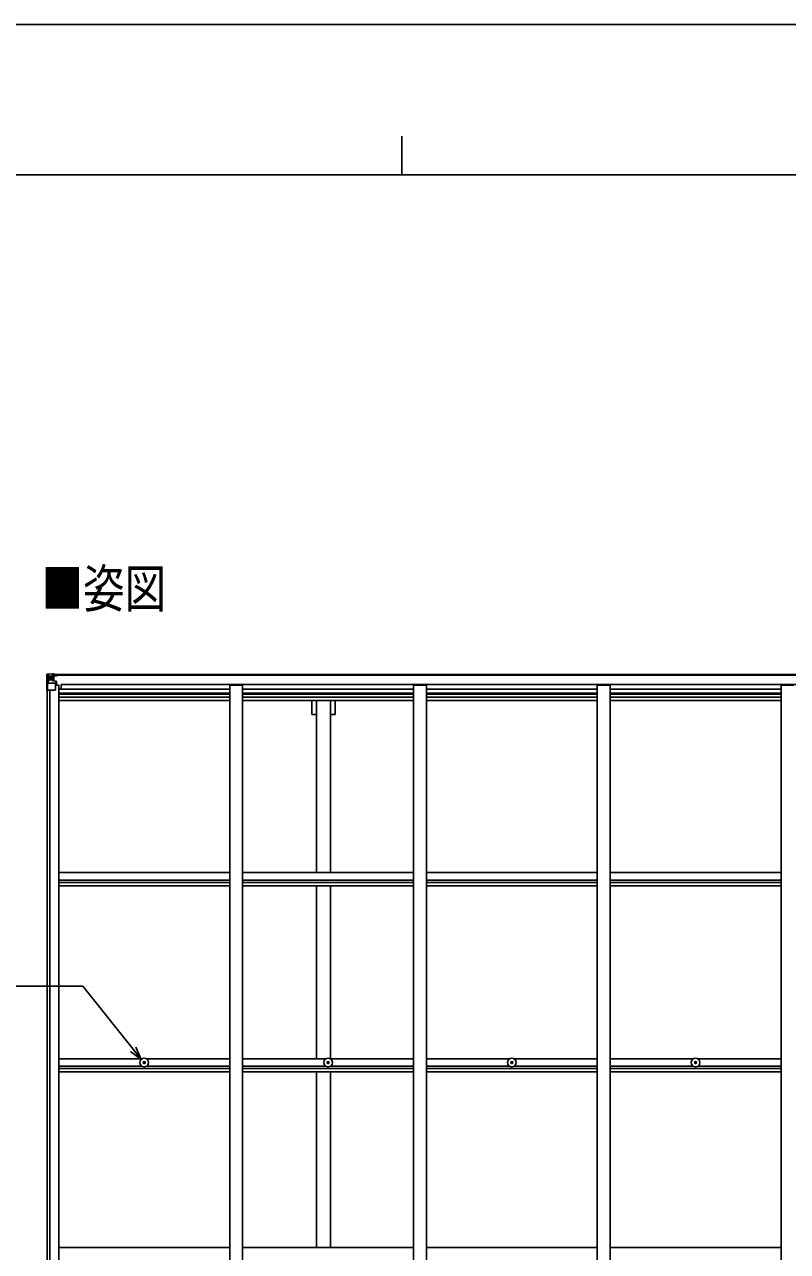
# Model space of a CAD drawing. Units: millimetres, scale not verified. Extents: x -12615 to 12615, y -8910 to 8910.
# Drawn here: x -1485 to 1488, y 4131 to 8910 of the extents above; entities that cross this region are included whole.
import ezdxf
from ezdxf.enums import TextEntityAlignment as Align

# ---------------------------------------------------------------- set-up
doc = ezdxf.new("R2010")
doc.units = ezdxf.units.MM
doc.header["$LTSCALE"] = 50
for name, color, linetype in [('0-2_USER1', 3, 'Continuous'), ('0-3_YKK_11', 7, 'Continuous'), ('0-5_YKK_13', 4, 'Continuous'), ('0-6_YKK_A1', 4, 'Continuous'), ('0-7_YKK_D', 6, 'Continuous'), ('0-8_YKK_ZWAK', 7, 'Continuous')]:
    doc.layers.add(name, color=color, linetype=linetype)
doc.styles.add('ＭＳ ゴシック', font='')
doc.styles.get('ＭＳ ゴシック').set_extended_font_data('MS Gothic')

msp = doc.modelspace()

# ---------------------------------------------------------------- linework, layer by layer
at = {"layer": '0-3_YKK_11'}
msp.add_line((-1341.94, 6321.23), (-1341.94, 6339.51), dxfattribs=at)
at = {"layer": '0-5_YKK_13'}
for p, q in [((-1397.94, 6378.43), (-1397.94, 6378.39)), ((-1397, 6379.43), (-1397, 6379.43)), ((-1397, 6379.39), (-1397, 6379.43)), ((-1388.03, 6379.82), (-1395.96, 6379.34)), ((-1395.1, 6378.37), (-1395.1, 6378.3)), ((-1395.1, 6317.72), (-1395.1, 6378.3)), ((-1394.55, 6344.6), (-1390.41, 6356.69)), ((-1391.13, 6374.93), (-1393.86, 6378.6)), ((-1390.27, 6371.42), (-1387.94, 6371.48)), ((-1390.27, 6357.95), (-1390.27, 6371.42)), ((-1387.94, 6357.92), (-1390.27, 6357.95)), ((-1375.94, 6380.61), (-1387.94, 6379.82)), ((-1387.94, 6371.48), (-1375.94, 6371.48)), ((-1387.94, 6357.92), (-1375.94, 6357.92)), ((-1387.94, 6357.92), (-1387.94, 6357.92)), ((-1382.46, 6364.28), (-1382.46, 6363.32)), ((-1376.94, 6371.48), (-1375.94, 6371.48)), ((-1369.44, 6381.12), (-1375.94, 6380.72)), ((-1375.94, 6354.62), (-1375.94, 6380.72)), ((-1375.94, 6379.84), (-1369.44, 6380.23)), ((-1374.44, 6375.01), (-1375.94, 6375.01)), ((-1374.44, 6371.48), (-1375.94, 6371.48)), ((-1374.44, 6357.92), (-1375.94, 6357.92)), ((-1369.44, 6379.31), (-1374.44, 6379.22)), ((-1373.94, 6374.65), (-1374.44, 6374.65)), ((-1370.44, 6369.72), (-1374.44, 6369.72)), ((-1370.44, 6361.52), (-1374.44, 6361.52)), ((-1374.33, 6373.35), (-1370.44, 6373.35)), ((-1373.95, 6373.56), (-1373.95, 6373.72)), ((-1373.95, 6373.72), (-1373.94, 6373.72)), ((-1373.94, 6375.68), (-1373.94, 6373.72)), ((-1365.94, 6375.68), (-1373.94, 6375.68)), ((-1365.94, 6375.65), (-1373.94, 6375.65)), ((-1363.94, 6373.81), (-1373.94, 6373.72)), ((-1370.44, 6353.62), (-1370.44, 6373.59)), ((-1369.44, 6380.23), (-1369.44, 6381.12)), ((-1369.44, 6379.72), (-1369.44, 6380.23)), ((-1369.44, 6379.72), (-1369.44, 6379.31)), ((-1369.44, 6379.31), (-1369.44, 6378.49)), ((-1364.44, 6378.92), (-1364.44, 6378.49)), ((-1364.14, 6378.92), (-1364.44, 6378.92)), ((-1364.14, 6378.92), (-1362.45, 6378.49)), ((-1363.94, 6375.42), (-1358.94, 6375.42)), ((-1363.94, 6373.81), (-1363.94, 6375.42)), ((-1358.94, 6376.06), (-1358.94, 6375.42)), ((-1358.94, 6375.42), (-1357.94, 6375.42)), ((-1357.94, 6375.42), (-1357.94, 6376.06)), ((-1357.94, 6375.42), (-1357.94, 6373.85)), ((-1357.94, 6373.74), (-1357.94, 6373.85)), ((-1395.1, 6317.72), (-1364.94, 6317.72)), ((-1394.55, 6344.6), (-1387.94, 6344.39)), ((-1387.94, 6344.39), (-1363.94, 6344.39)), ((-1375.11, 6354.36), (-1364.77, 6352.71)), ((-1375.11, 6353.73), (-1375.11, 6354.36)), ((-1364.77, 6352.08), (-1375.11, 6353.73)), ((-1364.77, 6352.71), (-1364.77, 6352.08)), ((-1364.49, 6352.63), (-1360.44, 6352.6)), ((-1363.94, 6318.72), (-1363.94, 6351.82)), ((-1359.44, 6340.72), (-1363.94, 6340.72)), ((-1359.44, 6352.59), (-1360.44, 6352.6)), ((-1360.44, 6350.86), (-1359.44, 6350.87)), ((-1359.44, 6336.19), (-1359.44, 6352.59)), ((-1020.19, 4867.09), (-1019.08, 4867.11)), ((-1020.19, 4866.09), (-1019.08, 4866.07)), ((-1019.08, 4867.11), (-1018.56, 4867.21)), ((-1019.08, 4866.07), (-1018.56, 4865.97)), ((-1018.46, 4867.73), (-1018.56, 4867.21)), ((-1018.46, 4865.45), (-1018.56, 4865.97)), ((-1018.44, 4868.84), (-1018.46, 4867.73)), ((-1018.44, 4864.35), (-1018.46, 4865.45)), ((-1017.44, 4868.84), (-1017.42, 4867.73)), ((-1017.44, 4864.35), (-1017.42, 4865.45)), ((-1017.42, 4867.73), (-1017.32, 4867.21)), ((-1017.42, 4865.45), (-1017.32, 4865.97)), ((-1016.8, 4867.11), (-1017.32, 4867.21)), ((-1016.8, 4866.07), (-1017.32, 4865.97)), ((-1015.7, 4867.09), (-1016.8, 4867.11)), ((-1015.7, 4866.09), (-1016.8, 4866.07)), ((-304.19, 4867.09), (-303.08, 4867.11)), ((-304.19, 4866.09), (-303.08, 4866.07)), ((-303.08, 4867.11), (-302.56, 4867.21)), ((-303.08, 4866.07), (-302.56, 4865.97)), ((-302.46, 4867.73), (-302.56, 4867.21)), ((-302.46, 4865.45), (-302.56, 4865.97)), ((-302.44, 4868.84), (-302.46, 4867.73)), ((-302.44, 4864.35), (-302.46, 4865.45)), ((-301.44, 4868.84), (-301.42, 4867.73)), ((-301.44, 4864.35), (-301.42, 4865.45)), ((-301.42, 4867.73), (-301.32, 4867.21)), ((-301.42, 4865.45), (-301.32, 4865.97)), ((-300.8, 4867.11), (-301.32, 4867.21)), ((-300.8, 4866.07), (-301.32, 4865.97)), ((-299.7, 4867.09), (-300.8, 4867.11)), ((-299.7, 4866.09), (-300.8, 4866.07)), ((411.81, 4867.09), (412.92, 4867.11)), ((411.81, 4866.09), (412.92, 4866.07)), ((412.92, 4867.11), (413.44, 4867.21)), ((412.92, 4866.07), (413.44, 4865.97)), ((413.54, 4867.73), (413.44, 4867.21)), ((413.54, 4865.45), (413.44, 4865.97)), ((413.56, 4868.84), (413.54, 4867.73)), ((413.56, 4864.35), (413.54, 4865.45)), ((414.56, 4868.84), (414.58, 4867.73)), ((414.56, 4864.35), (414.58, 4865.45)), ((414.58, 4867.73), (414.68, 4867.21)), ((414.58, 4865.45), (414.68, 4865.97)), ((415.2, 4867.11), (414.68, 4867.21)), ((415.2, 4866.07), (414.68, 4865.97)), ((416.3, 4867.09), (415.2, 4867.11)), ((416.3, 4866.09), (415.2, 4866.07)), ((1127.81, 4867.09), (1128.92, 4867.11)), ((1127.81, 4866.09), (1128.92, 4866.07)), ((1128.92, 4867.11), (1129.44, 4867.21)), ((1128.92, 4866.07), (1129.44, 4865.97)), ((1129.54, 4867.73), (1129.44, 4867.21)), ((1129.54, 4865.45), (1129.44, 4865.97)), ((1129.56, 4868.84), (1129.54, 4867.73)), ((1129.56, 4864.35), (1129.54, 4865.45)), ((1130.56, 4868.84), (1130.58, 4867.73)), ((1130.56, 4864.35), (1130.58, 4865.45)), ((1130.58, 4867.73), (1130.68, 4867.21)), ((1130.58, 4865.45), (1130.68, 4865.97)), ((1131.2, 4867.11), (1130.68, 4867.21)), ((1131.2, 4866.07), (1130.68, 4865.97)), ((1132.3, 4867.09), (1131.2, 4867.11)), ((1132.3, 4866.09), (1131.2, 4866.07))]:
    msp.add_line(p, q, dxfattribs=at)
for points in [[(-1397.94, 6378.39), (-1397.94, 6317.72), (-1395.1, 6317.72)], [(-1397, 6379.43), (-1387.94, 6379.99), (-1375.94, 6380.72)], [(-1384.38, 6365.24), (-1385.34, 6365.24), (-1385.34, 6366.2), (-1384.38, 6366.2)], [(-1383.42, 6367.16), (-1383.42, 6368.12), (-1382.46, 6368.12), (-1382.46, 6367.16)], [(-1382.46, 6363.32), (-1383.42, 6363.32), (-1383.42, 6364.28)], [(-1381.5, 6366.2), (-1380.54, 6366.2), (-1380.54, 6365.24), (-1381.5, 6365.24)], [(-1369.44, 6379.72), (-1374.44, 6379.72), (-1374.44, 6354.26)], [(-1358.94, 6373.69), (-1373.94, 6373.56), (-1373.95, 6373.56)], [(-1373.94, 6374.65), (-1365.94, 6374.65), (-1365.94, 6376.06)], [(-1363.94, 6373.81), (-1363.94, 6373.8), (-1357.94, 6373.85)], [(-1360.44, 6352.6), (-1360.44, 6350.86), (-1363.94, 6350.85)]]:
    msp.add_lwpolyline(points, dxfattribs=at)
for centre, radius in [((-1382.94, 6365.72), 5.3), ((-1017.94, 4866.59), 17), ((-301.94, 4866.59), 17), ((414.06, 4866.59), 17), ((1130.06, 4866.59), 17), ((-1017.94, 4866.59), 4), ((-301.94, 4866.59), 4), ((414.06, 4866.59), 4), ((1130.06, 4866.59), 4)]:
    msp.add_circle(centre, radius, dxfattribs=at)
for centre, radius, start, end in [((-1396.94, 6378.43), 0.999, 93.4424, 179.95083), ((-1396.94, 6378.43), 1, 93.50017, 180.00079), ((-1396.94, 6378.39), 0.999, 93.4424, 179.95083), ((-1395.79, 6392.04), 12.7, 269.24466, 275.10311), ((-1393.81, 6378.43), 1.28, 131.17831, 182.45895), ((-1384.38, 6367.16), 0.96, 270, 0), ((-1384.38, 6364.28), 0.96, 0, 90), ((-1381.5, 6367.16), 0.96, 180, 270), ((-1381.5, 6364.28), 0.96, 90, 180), ((-1373.94, 6376.18), 0.5, 179.99802, 269.99691), ((-1373.94, 6376.15), 0.5, 180.00109, 270.00109), ((-1373.94, 6373.22), 0.5, 90.52895, 180.04464), ((-1373.93, 6373.05), 0.513, 91.88028, 181.04707), ((-1358.8, 6381.38), 7.69, 268.96999, 276.43426), ((-1375, 6355.3), 0.937, 182.32209, 263.26766), ((-1375, 6354.66), 0.937, 182.32209, 263.26766), ((-1364.94, 6318.72), 1, 270, 0), ((-1364.88, 6351.78), 0.937, 2.32209, 83.26766), ((-1364.88, 6351.15), 0.937, 2.32209, 83.26766), ((-1017.94, 4866.59), 2.3, 167.44414, 192.55586), ((-1017.94, 4866.59), 2.3, 77.44414, 102.55586), ((-1017.94, 4866.59), 2.3, 257.44414, 282.55586), ((-1017.94, 4866.59), 2.3, 347.44414, 12.55586), ((-301.94, 4866.59), 2.3, 167.44414, 192.55586), ((-301.94, 4866.59), 2.3, 77.44414, 102.55586), ((-301.94, 4866.59), 2.3, 257.44414, 282.55586), ((-301.94, 4866.59), 2.3, 347.44414, 12.55586), ((414.06, 4866.59), 2.3, 167.44414, 192.55586), ((414.06, 4866.59), 2.3, 77.44414, 102.55586), ((414.06, 4866.59), 2.3, 257.44414, 282.55586), ((414.06, 4866.59), 2.3, 347.44414, 12.55586), ((1130.06, 4866.59), 2.3, 167.44414, 192.55586), ((1130.06, 4866.59), 2.3, 77.44414, 102.55586), ((1130.06, 4866.59), 2.3, 257.44414, 282.55586), ((1130.06, 4866.59), 2.3, 347.44414, 12.55586)]:
    msp.add_arc(centre, radius, start, end, dxfattribs=at)
for centre, major_axis, ratio, start_param, end_param in [((-1196, 6391.74), (201, 12.36), 0.060933, 3.1373463, 3.1378449), ((-1395, 6379.51), (2, 0.12), 0.060933, 3.1378449, 4.2119296), ((-1394.81, 6376.41), (-0.02, 3), 0.466854, 5.5234897, 6.1575023), ((-1393.14, 6371.34), (0.03, 5), 0.573921, 4.7320603, 5.5159136), ((-1391.68, 6357.97), (0, 3), 0.468246, 4.2703918, 4.7058971), ((-1469.69, 6371.48), (81.75, 0), 0.061163, 0, 0.0007725), ((-1393.83, 6346.95), (0.85, 2.32), 0.403757, 2.3087461, 3.2744049)]:
    msp.add_ellipse(centre, major_axis=major_axis, ratio=ratio, start_param=start_param, end_param=end_param, dxfattribs=at)
at = {"layer": '0-6_YKK_A1'}
for p, q in [((-1374.44, 6378.49), (3634.56, 6378.49)), ((-1374.44, 6376.06), (3634.56, 6376.06)), ((-1395.94, 455.92), (-1395.94, 6317.72)), ((-1386.12, 455.92), (-1386.12, 6317.72)), ((-1350.94, 6336.19), (-1363.94, 6336.19)), ((-1350.94, 437.45), (-1350.94, 6336.19)), ((-1350.94, 6321.23), (-684.94, 6321.23)), ((3602.06, 6339.51), (-1341.94, 6339.51)), ((-684.94, 437.45), (-684.94, 6336.19)), ((-684.94, 6336.19), (-634.94, 6336.19)), ((-634.94, 437.45), (-634.94, 6336.19)), ((-634.94, 6321.23), (31.06, 6321.23)), ((31.06, 437.45), (31.06, 6336.19)), ((31.06, 6336.19), (81.06, 6336.19)), ((81.06, 437.45), (81.06, 6336.19)), ((81.06, 6321.23), (747.06, 6321.23)), ((747.06, 437.45), (747.06, 6336.19)), ((747.06, 6336.19), (797.06, 6336.19)), ((797.06, 437.45), (797.06, 6336.19)), ((797.06, 6321.23), (1463.06, 6321.23)), ((1463.06, 437.45), (1463.06, 6336.19)), ((1463.06, 6336.19), (1513.06, 6336.19)), ((-1350.94, 6305.28), (-684.94, 6305.28)), ((-1350.94, 6301.49), (-684.94, 6301.49)), ((-1350.94, 6290.15), (-684.94, 6290.15)), ((-1350.94, 6277.32), (-684.94, 6277.32)), ((-634.94, 6305.28), (31.06, 6305.28)), ((-634.94, 6301.49), (31.06, 6301.49)), ((-634.94, 6290.15), (31.06, 6290.15)), ((-634.94, 6277.32), (31.06, 6277.32)), ((-347.44, 5606.61), (-347.44, 6277.32)), ((-292.44, 5606.61), (-292.44, 6277.32)), ((-274.74, 6222.49), (-274.74, 6277.32)), ((81.06, 6305.28), (747.06, 6305.28)), ((81.06, 6301.49), (747.06, 6301.49)), ((81.06, 6290.15), (747.06, 6290.15)), ((81.06, 6277.32), (747.06, 6277.32)), ((797.06, 6305.28), (1463.06, 6305.28)), ((797.06, 6301.49), (1463.06, 6301.49)), ((797.06, 6290.15), (1463.06, 6290.15)), ((797.06, 6277.32), (1463.06, 6277.32)), ((-274.74, 6222.49), (-292.44, 6222.49)), ((-1350.94, 5606.61), (-684.94, 5606.61)), ((-634.94, 5606.61), (31.06, 5606.61)), ((81.06, 5606.61), (747.06, 5606.61)), ((797.06, 5606.61), (1463.06, 5606.61)), ((-1350.94, 5577.64), (-684.94, 5577.64)), ((-1350.94, 5567.49), (-684.94, 5567.49)), ((-1350.94, 5554.65), (-684.94, 5554.65)), ((-634.94, 5577.64), (31.06, 5577.64)), ((-634.94, 5567.49), (31.06, 5567.49)), ((-634.94, 5554.65), (31.06, 5554.65)), ((-347.44, 5554.65), (-347.44, 4881.23)), ((-292.44, 5554.65), (-292.44, 4881.23)), ((81.06, 5577.64), (747.06, 5577.64)), ((81.06, 5567.49), (747.06, 5567.49)), ((81.06, 5554.65), (747.06, 5554.65)), ((797.06, 5577.64), (1463.06, 5577.64)), ((797.06, 5567.49), (1463.06, 5567.49)), ((797.06, 5554.65), (1463.06, 5554.65)), ((-1350.94, 4881.23), (-1026.59, 4881.23)), ((-1009.29, 4881.23), (-684.94, 4881.23)), ((-634.94, 4881.23), (-310.59, 4881.23)), ((-293.29, 4881.23), (31.06, 4881.23)), ((81.06, 4881.23), (405.41, 4881.23)), ((422.71, 4881.23), (747.06, 4881.23)), ((797.06, 4881.23), (1121.41, 4881.23)), ((1138.71, 4881.23), (1463.06, 4881.23)), ((-1350.96, 4843), (-684.96, 4843)), ((-1350.94, 4852.08), (-1026.8, 4852.08)), ((-1350.94, 4830.1), (-684.94, 4830.1)), ((-1009.08, 4852.08), (-684.94, 4852.08)), ((-634.96, 4843), (31.04, 4843)), ((-634.94, 4852.08), (-310.8, 4852.08)), ((-634.94, 4830.1), (31.06, 4830.1)), ((-347.44, 4830.1), (-347.44, 4145.74)), ((-293.08, 4852.08), (31.06, 4852.08)), ((-292.44, 4830.1), (-292.44, 4145.74)), ((81.04, 4843), (747.04, 4843)), ((81.06, 4852.08), (405.2, 4852.08)), ((81.06, 4830.1), (747.06, 4830.1)), ((422.92, 4852.08), (747.06, 4852.08)), ((797.04, 4843), (1463.04, 4843)), ((797.06, 4852.08), (1121.2, 4852.08)), ((797.06, 4830.1), (1463.06, 4830.1)), ((1138.92, 4852.08), (1463.06, 4852.08)), ((-1350.94, 4145.74), (-684.94, 4145.74)), ((-634.94, 4145.74), (31.06, 4145.74)), ((81.06, 4145.74), (747.06, 4145.74)), ((797.06, 4145.74), (1463.06, 4145.74))]:
    msp.add_line(p, q, dxfattribs=at)
msp.add_lwpolyline([(-347.44, 6222.49), (-365.14, 6222.49), (-365.14, 6277.32)], dxfattribs=at)
at = {"layer": '0-7_YKK_D'}
for points in [[(-1029.77, 4878.8), (-1061.56, 4918.68), (-1256.97, 5163.77), (-2639.49, 5163.77)], [(-1072.25, 4910.16), (-1029.77, 4878.8), (-1050.88, 4927.2)]]:
    msp.add_lwpolyline(points, dxfattribs=at)
at = {"layer": '0-8_YKK_ZWAK'}
for p, q in [((-14.94, 8475), (-14.94, 8325)), ((11685.06, 8325), (-11714.94, 8325))]:
    msp.add_line(p, q, dxfattribs=at)
msp.add_lwpolyline([(-12615, -8910), (12615, -8910), (12615, 8910), (-12615, 8910)], close=True, dxfattribs=at)

# ---------------------------------------------------------------- texts
at = {"layer": '0-2_USER1', "style": 'ＭＳ ゴシック', "width": 0.8}
msp.add_text('■姿図', height=148.5, dxfattribs=at).set_placement((-1418.6, 6594.5), align=Align.BOTTOM_LEFT)

doc.saveas('drawing.dxf')
